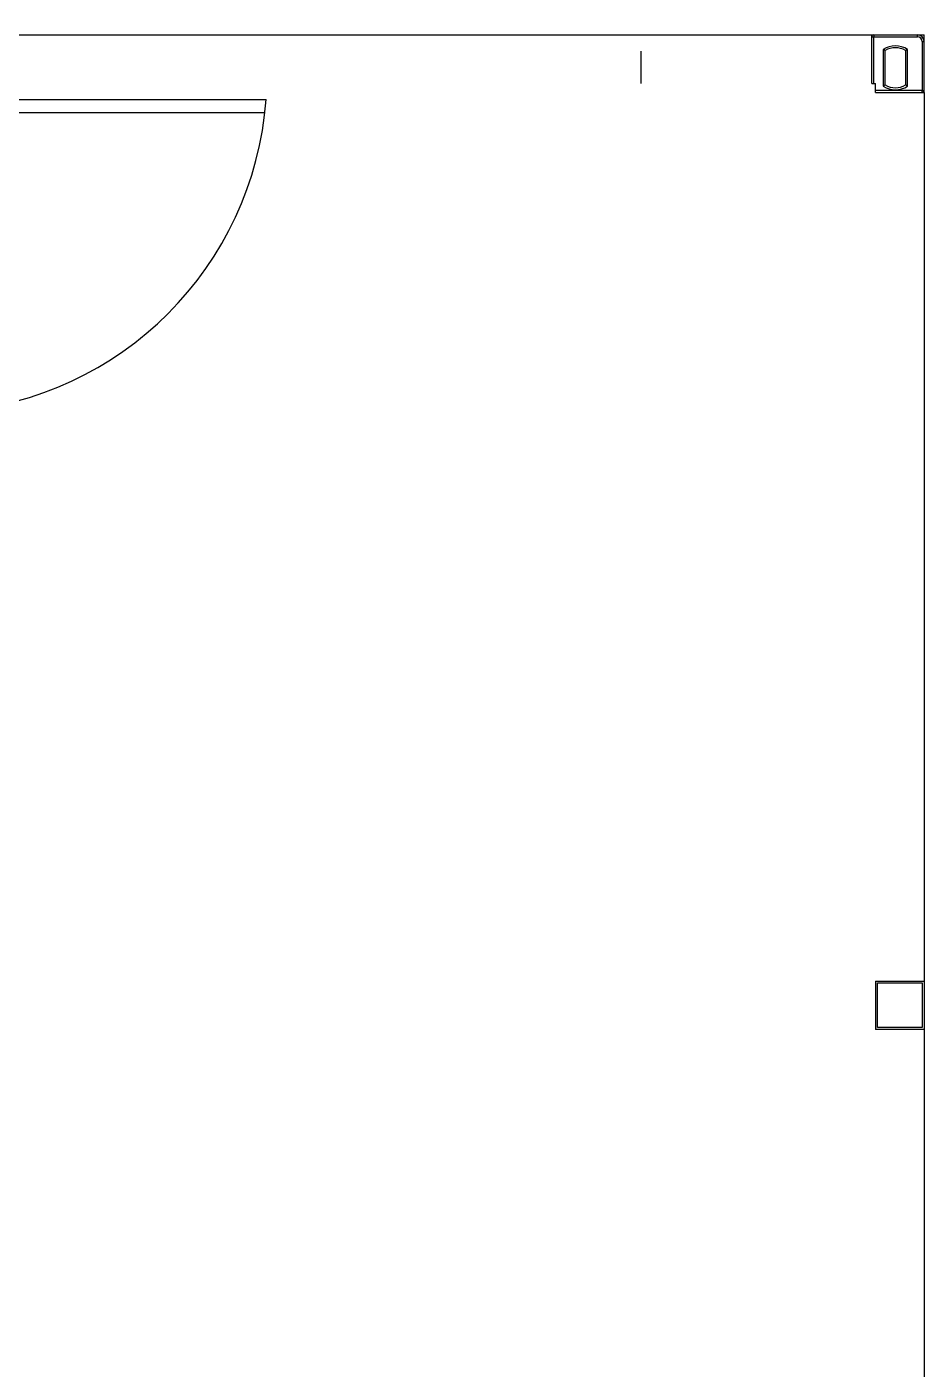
# Model space of a CAD drawing. Header units: millimetres. Extents: x 4133871 to 4440428, y -545651 to -495191.
# Drawn here: x 4197720.1 to 4197886.6, y -499710.6 to -499461.6 of the extents above; entities that cross this region are included whole.
import ezdxf

# ---------------------------------------------------------------- set-up
doc = ezdxf.new("R2010")
doc.units = ezdxf.units.MM
doc.header["$LTSCALE"] = 60
doc.linetypes.add('CENTER', pattern=[2, 1.25, -0.25, 0.25, -0.25])
doc.layers.add('C_CEN', color=1, linetype='CENTER')

# ---------------------------------------------------------------- blocks, each defined once
blk = doc.blocks.new('KEY PLAN_NEW')
at = {"color": 253}
for p, q in [((-2000.622, -1071.944, 46), (-1947.102, -1071.944, 46)), ((-1947.102, -1071.944, 46), (-1943.862, -1071.944, 46)), ((-1943.862, -1075.504, 46), (-1943.862, -1071.944, 46)), ((-1947.102, -1074.944, 46), (-1946.862, -1074.944, 46)), ((-1946.862, -1075.504, 46), (-1946.862, -1074.944, 46)), ((-1943.862, -1075.504, 46), (-1943.862, -1368.384, 46)), ((-2003.862, -1075.944, 46), (-1984.562, -1075.944, 46)), ((-2003.862, -1076.744, 46), (-1984.637, -1076.744, 46)), ((-1946.862, -1130.444, 46), (-1946.862, -1133.444, 46)), ((-1946.862, -1130.444, 46), (-1943.862, -1130.444, 46)), ((-1943.862, -1130.444, 46), (-1943.862, -1133.444, 46)), ((-1946.742, -1133.324, 46), (-1946.742, -1130.564, 46)), ((-1946.742, -1130.564, 46), (-1943.982, -1130.564, 46)), ((-1943.982, -1130.564, 46), (-1943.982, -1133.324, 46)), ((-1943.982, -1130.564, 46), (-1943.982, -1133.324, 46)), ((-1943.862, -1133.444, 46), (-1946.862, -1133.444, 46)), ((-1943.982, -1133.324, 46), (-1946.742, -1133.324, 46))]:
    blk.add_line(p, q, dxfattribs=at)
at = {"color": 253, "linetype": 'Continuous'}
for p, q in [((-1947.102, -1074.944, 46), (-1947.102, -1071.944, 46)), ((-1947.102, -1072.064, 46), (-1946.982, -1072.064, 46)), ((-1946.982, -1071.944, 46), (-1946.982, -1072.064, 46)), ((-1946.982, -1074.944, 46), (-1946.982, -1072.064, 46)), ((-1946.982, -1072.064, 46), (-1944.272, -1072.064, 46)), ((-1944.272, -1072.064, 46), (-1944.272, -1071.944, 46)), ((-1943.982, -1072.064, 46), (-1943.982, -1072.064, 46)), ((-1943.982, -1072.064, 46), (-1943.982, -1072.064, 46)), ((-1943.982, -1072.354, 46), (-1943.862, -1072.354, 46)), ((-1943.982, -1072.354, 46), (-1943.982, -1075.384, 46)), ((-1946.397, -1072.842, 46), (-1946.397, -1075.105, 46)), ((-1946.277, -1075.039, 46), (-1946.277, -1072.909, 46)), ((-1945.007, -1072.909, 46), (-1945.007, -1075.039, 46)), ((-1944.887, -1075.105, 46), (-1944.887, -1072.842, 46)), ((-1943.982, -1075.384, 46), (-1946.862, -1075.384, 46)), ((-1946.862, -1075.504, 46), (-1943.862, -1075.504, 46)), ((-1943.982, -1075.504, 46), (-1943.982, -1075.384, 46)), ((-1943.982, -1075.384, 46), (-1943.862, -1075.384, 46))]:
    blk.add_line(p, q, dxfattribs=at)
for centre, radius, start, end in [((-1946.982, -1072.064, 46), 0.12, 90, 180), ((-1944.272, -1072.354, 46), 0.41, 0, 90), ((-1944.272, -1072.354, 46), 0.29, 0, 90), ((-1945.642, -1073.974, 46), 1.36, 56.27916, 123.72084), ((-1945.642, -1073.974, 46), 1.24, 59.1964, 120.8036), ((-1945.642, -1073.974, 46), 1.36, 236.27916, 303.72084), ((-1945.642, -1073.974, 46), 1.24, 239.1964, 300.8036), ((-1943.982, -1075.384, 46), 0.12, 270, 0)]:
    blk.add_arc(centre, radius, start, end, dxfattribs=at)
at = {"color": 253}
blk.add_arc((-2005.416, -1074.39, 46), 20.912, 274.2611, 355.7389, dxfattribs=at)
at = {"color": 253, "linetype": 'Continuous'}
for points, knots in [([(-1946.277, -1072.909, 46), (-1946.277, -1072.908, 46), (-1946.278, -1072.908, 46), (-1946.279, -1072.908, 46), (-1946.28, -1072.907, 46), (-1946.28, -1072.907, 46), (-1946.281, -1072.906, 46), (-1946.281, -1072.906, 46), (-1946.282, -1072.906, 46), (-1946.282, -1072.905, 46), (-1946.284, -1072.904, 46), (-1946.285, -1072.904, 46), (-1946.289, -1072.902, 46), (-1946.291, -1072.901, 46), (-1946.294, -1072.899, 46), (-1946.295, -1072.898, 46), (-1946.296, -1072.898, 46), (-1946.297, -1072.897, 46), (-1946.298, -1072.897, 46), (-1946.299, -1072.896, 46), (-1946.301, -1072.895, 46), (-1946.304, -1072.893, 46), (-1946.309, -1072.89, 46), (-1946.312, -1072.889, 46), (-1946.316, -1072.886, 46), (-1946.318, -1072.886, 46), (-1946.32, -1072.884, 46), (-1946.32, -1072.884, 46), (-1946.322, -1072.883, 46), (-1946.323, -1072.883, 46), (-1946.327, -1072.881, 46), (-1946.33, -1072.879, 46), (-1946.336, -1072.875, 46), (-1946.339, -1072.873, 46), (-1946.346, -1072.87, 46), (-1946.35, -1072.868, 46), (-1946.354, -1072.866, 46), (-1946.355, -1072.865, 46), (-1946.357, -1072.864, 46), (-1946.358, -1072.864, 46), (-1946.36, -1072.862, 46), (-1946.362, -1072.861, 46), (-1946.367, -1072.858, 46), (-1946.371, -1072.856, 46), (-1946.378, -1072.852, 46), (-1946.382, -1072.85, 46), (-1946.387, -1072.847, 46), (-1946.389, -1072.846, 46), (-1946.392, -1072.845, 46), (-1946.394, -1072.844, 46), (-1946.395, -1072.843, 46), (-1946.396, -1072.843, 46), (-1946.396, -1072.843, 46), (-1946.397, -1072.842, 46)], [0, 0, 0, 0, 0.06206, 0.12459, 0.12459, 0.155854, 0.155854, 0.171487, 0.171487, 0.187119, 0.187119, 0.249648, 0.249648, 0.312178, 0.312178, 0.343442, 0.343442, 0.359075, 0.359075, 0.374707, 0.374707, 0.437236, 0.437236, 0.499766, 0.499766, 0.53103, 0.53103, 0.546663, 0.546663, 0.562295, 0.562295, 0.624824, 0.624824, 0.687353, 0.687353, 0.749883, 0.749883, 0.765515, 0.765515, 0.781147, 0.781147, 0.812412, 0.812412, 0.874941, 0.874941, 0.937471, 0.937471, 0.968735, 0.968735, 0.984368, 0.992184, 0.992184, 1, 1, 1, 1]), ([(-1944.887, -1072.842, 46), (-1944.887, -1072.843, 46), (-1944.888, -1072.843, 46), (-1944.889, -1072.843, 46), (-1944.89, -1072.844, 46), (-1944.891, -1072.845, 46), (-1944.894, -1072.846, 46), (-1944.896, -1072.847, 46), (-1944.902, -1072.85, 46), (-1944.905, -1072.852, 46), (-1944.913, -1072.856, 46), (-1944.916, -1072.858, 46), (-1944.922, -1072.861, 46), (-1944.923, -1072.862, 46), (-1944.926, -1072.864, 46), (-1944.927, -1072.864, 46), (-1944.929, -1072.865, 46), (-1944.93, -1072.866, 46), (-1944.934, -1072.868, 46), (-1944.937, -1072.87, 46), (-1944.944, -1072.873, 46), (-1944.947, -1072.875, 46), (-1944.954, -1072.879, 46), (-1944.957, -1072.881, 46), (-1944.961, -1072.883, 46), (-1944.962, -1072.883, 46), (-1944.963, -1072.884, 46), (-1944.964, -1072.884, 46), (-1944.966, -1072.886, 46), (-1944.967, -1072.886, 46), (-1944.972, -1072.889, 46), (-1944.974, -1072.89, 46), (-1944.98, -1072.893, 46), (-1944.982, -1072.895, 46), (-1944.985, -1072.896, 46), (-1944.986, -1072.897, 46), (-1944.987, -1072.897, 46), (-1944.987, -1072.898, 46), (-1944.989, -1072.898, 46), (-1944.99, -1072.899, 46), (-1944.993, -1072.901, 46), (-1944.995, -1072.902, 46), (-1944.998, -1072.904, 46), (-1945, -1072.904, 46), (-1945.001, -1072.905, 46), (-1945.002, -1072.906, 46), (-1945.002, -1072.906, 46), (-1945.002, -1072.906, 46), (-1945.003, -1072.907, 46), (-1945.004, -1072.907, 46), (-1945.005, -1072.908, 46), (-1945.006, -1072.908, 46), (-1945.007, -1072.908, 46), (-1945.007, -1072.909, 46)], [0, 0, 0, 0, 0.00782, 0.00782, 0.015639, 0.031279, 0.031279, 0.062557, 0.062557, 0.125114, 0.125114, 0.187671, 0.187671, 0.21895, 0.21895, 0.234589, 0.234589, 0.250228, 0.250228, 0.312785, 0.312785, 0.375342, 0.375342, 0.437899, 0.437899, 0.453538, 0.453538, 0.469178, 0.469178, 0.500456, 0.500456, 0.563013, 0.563013, 0.62557, 0.62557, 0.641209, 0.641209, 0.656849, 0.656849, 0.688127, 0.688127, 0.750684, 0.750684, 0.813241, 0.813241, 0.828881, 0.828881, 0.84452, 0.84452, 0.875798, 0.875798, 0.938355, 1, 1, 1, 1]), ([(-1946.277, -1075.039, 46), (-1946.277, -1075.039, 46), (-1946.278, -1075.039, 46), (-1946.279, -1075.04, 46), (-1946.28, -1075.04, 46), (-1946.28, -1075.041, 46), (-1946.281, -1075.041, 46), (-1946.281, -1075.041, 46), (-1946.282, -1075.042, 46), (-1946.282, -1075.042, 46), (-1946.284, -1075.043, 46), (-1946.285, -1075.044, 46), (-1946.289, -1075.045, 46), (-1946.291, -1075.046, 46), (-1946.294, -1075.048, 46), (-1946.295, -1075.049, 46), (-1946.296, -1075.05, 46), (-1946.297, -1075.05, 46), (-1946.298, -1075.051, 46), (-1946.299, -1075.051, 46), (-1946.301, -1075.053, 46), (-1946.304, -1075.054, 46), (-1946.309, -1075.057, 46), (-1946.312, -1075.058, 46), (-1946.316, -1075.061, 46), (-1946.318, -1075.062, 46), (-1946.32, -1075.063, 46), (-1946.32, -1075.063, 46), (-1946.322, -1075.064, 46), (-1946.323, -1075.064, 46), (-1946.327, -1075.067, 46), (-1946.33, -1075.068, 46), (-1946.336, -1075.072, 46), (-1946.339, -1075.074, 46), (-1946.346, -1075.077, 46), (-1946.35, -1075.079, 46), (-1946.354, -1075.082, 46), (-1946.355, -1075.082, 46), (-1946.357, -1075.083, 46), (-1946.358, -1075.084, 46), (-1946.36, -1075.085, 46), (-1946.362, -1075.086, 46), (-1946.367, -1075.089, 46), (-1946.371, -1075.091, 46), (-1946.378, -1075.095, 46), (-1946.382, -1075.097, 46), (-1946.387, -1075.1, 46), (-1946.389, -1075.101, 46), (-1946.392, -1075.102, 46), (-1946.394, -1075.103, 46), (-1946.395, -1075.104, 46), (-1946.396, -1075.104, 46), (-1946.396, -1075.105, 46), (-1946.397, -1075.105, 46)], [0, 0, 0, 0, 0.06206, 0.12459, 0.12459, 0.155854, 0.155854, 0.171487, 0.171487, 0.187119, 0.187119, 0.249648, 0.249648, 0.312178, 0.312178, 0.343442, 0.343442, 0.359075, 0.359075, 0.374707, 0.374707, 0.437236, 0.437236, 0.499766, 0.499766, 0.53103, 0.53103, 0.546663, 0.546663, 0.562295, 0.562295, 0.624824, 0.624824, 0.687353, 0.687353, 0.749883, 0.749883, 0.765515, 0.765515, 0.781147, 0.781147, 0.812412, 0.812412, 0.874941, 0.874941, 0.937471, 0.937471, 0.968735, 0.968735, 0.984368, 0.992184, 0.992184, 1, 1, 1, 1]), ([(-1944.887, -1075.105, 46), (-1944.887, -1075.105, 46), (-1944.888, -1075.104, 46), (-1944.889, -1075.104, 46), (-1944.89, -1075.103, 46), (-1944.891, -1075.102, 46), (-1944.894, -1075.101, 46), (-1944.896, -1075.1, 46), (-1944.902, -1075.097, 46), (-1944.905, -1075.095, 46), (-1944.913, -1075.091, 46), (-1944.916, -1075.089, 46), (-1944.922, -1075.086, 46), (-1944.923, -1075.085, 46), (-1944.926, -1075.084, 46), (-1944.927, -1075.083, 46), (-1944.929, -1075.082, 46), (-1944.93, -1075.082, 46), (-1944.934, -1075.079, 46), (-1944.937, -1075.077, 46), (-1944.944, -1075.074, 46), (-1944.947, -1075.072, 46), (-1944.954, -1075.068, 46), (-1944.957, -1075.067, 46), (-1944.961, -1075.064, 46), (-1944.962, -1075.064, 46), (-1944.963, -1075.063, 46), (-1944.964, -1075.063, 46), (-1944.966, -1075.062, 46), (-1944.967, -1075.061, 46), (-1944.972, -1075.058, 46), (-1944.974, -1075.057, 46), (-1944.98, -1075.054, 46), (-1944.982, -1075.053, 46), (-1944.985, -1075.051, 46), (-1944.986, -1075.051, 46), (-1944.987, -1075.05, 46), (-1944.987, -1075.05, 46), (-1944.989, -1075.049, 46), (-1944.99, -1075.048, 46), (-1944.993, -1075.046, 46), (-1944.995, -1075.045, 46), (-1944.998, -1075.044, 46), (-1945, -1075.043, 46), (-1945.001, -1075.042, 46), (-1945.002, -1075.042, 46), (-1945.002, -1075.041, 46), (-1945.002, -1075.041, 46), (-1945.003, -1075.041, 46), (-1945.004, -1075.04, 46), (-1945.005, -1075.04, 46), (-1945.006, -1075.039, 46), (-1945.007, -1075.039, 46), (-1945.007, -1075.039, 46)], [0, 0, 0, 0, 0.00782, 0.00782, 0.015639, 0.031279, 0.031279, 0.062557, 0.062557, 0.125114, 0.125114, 0.187671, 0.187671, 0.21895, 0.21895, 0.234589, 0.234589, 0.250228, 0.250228, 0.312785, 0.312785, 0.375342, 0.375342, 0.437899, 0.437899, 0.453538, 0.453538, 0.469178, 0.469178, 0.500456, 0.500456, 0.563013, 0.563013, 0.62557, 0.62557, 0.641209, 0.641209, 0.656849, 0.656849, 0.688127, 0.688127, 0.750684, 0.750684, 0.813241, 0.813241, 0.828881, 0.828881, 0.84452, 0.84452, 0.875798, 0.875798, 0.938355, 1, 1, 1, 1])]:
    blk.add_open_spline(points, degree=3, knots=knots, dxfattribs=at)
at = {"layer": 'C_CEN', "color": 253}
blk.add_line((-1961.382, -982.944), (-1961.382, -1074.944), dxfattribs=at)

msp = doc.modelspace()

# ---------------------------------------------------------------- block references
at = {"xscale": 3, "yscale": 3, "zscale": 3}
msp.add_blockref('KEY PLAN_NEW', (4203718.16, -496247.22), dxfattribs=at)

doc.saveas('drawing.dxf')
